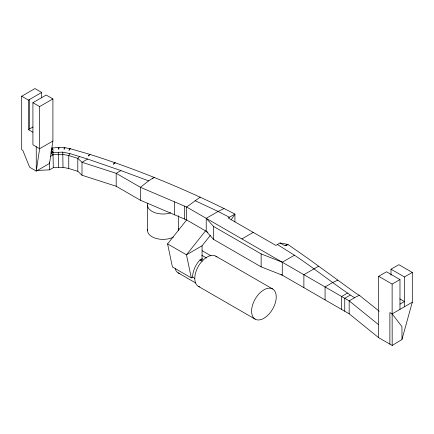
<?xml version="1.0" encoding="UTF-8"?>
<svg xmlns="http://www.w3.org/2000/svg" width="434" height="434" viewBox="0 0 434 434"><rect width="100%" height="100%" fill="white"/><g stroke="black" fill="none" stroke-linecap="round" stroke-linejoin="round"><path stroke-width="0.65" d="M174.62 214.835L174.62 201.891M184.58 219.078L184.58 206.134M234.913 221.834L234.93 214.076L224.042 208.532L218.139 211.445L206.221 218.324L206.221 231.262L213.506 239.356L261.143 266.856L282.274 275.172L282.274 262.228L294.436 255.208C314.894 268.749 334.05 284.341 354.535 297.762M213.506 239.356L213.506 226.412L206.221 218.324M261.143 266.856L261.143 253.912L213.506 226.412M224.042 208.532C180.734 187.314 135.951 169.005 89.979 154.406L70.341 148.721L64.975 147.739L59.002 147.473L58.802 149.301L58.368 147.489L52.503 147.961L51.744 148.124L52.937 149.773L53.306 167.676L49.541 169.846L37.395 170.443L36.266 171.094L29.631 167.193L22.818 150.386L21.7 149.741L21.7 96.223L34.975 88.563L41.697 92.447L41.697 97.813M64.237 147.663L64.042 149.491L64.975 147.739M52.905 141.039L39.635 148.705L32.913 144.82L32.913 102.695L46.183 95.035L52.905 98.914L52.905 141.039L49.541 163.428L37.395 170.443M391.007 275.189L391.007 269.205L398.851 264.675L412.3 272.438L412.3 302.205L401.938 339.534L392.19 345.437L378.676 337.701L349.169 313.798L281.102 274.5M69.858 148.612L68.919 150.359L70.341 148.721M154.151 177.316L148.645 180.875L120.929 170.578L87.608 159.05L69.95 153.598L68.756 155.562L68.756 168.506L77.805 171.294L82.004 175.227L116.187 186.257L140.421 200.248L186.631 219.951L207.902 232.233M231.273 219.675L234.93 214.076L228.154 217.955L275.861 245.416L280.066 242.986L287.829 244.407L307.874 258.371L355.75 293.151L359.439 295.348L379.207 311.227M210.344 235.391L202.06 245.796L202.06 258.735L200.02 259.912L198.761 261.241A17.436 10.063 -60 0 0 192.598 277.125L191.307 277.879L172.417 266.97L167.578 243.897L186.631 219.951L186.631 207.013L200.269 197.079M205.521 230.861L186.468 254.801L191.307 277.879M89.833 154.358L88.411 155.996L89.979 154.406M79.487 156.544L77.805 158.356L77.805 171.294M114.999 162.625L113.431 164.215L115.156 162.679M152.269 178.781L153.994 177.251M148.645 180.875L140.421 187.304L140.421 200.248M392.19 345.437L392.135 313.885L412.3 302.205M32.913 132.202L28.422 129.614L28.422 100.108L41.697 92.447M32.913 102.695L39.635 106.58L52.905 98.914M28.422 129.614L33.022 126.961M50.621 156.289L53.306 154.737L63.001 154.395L68.756 155.562L77.805 158.356L82.004 162.289L116.187 173.312L140.421 187.304L186.631 207.013L349.169 300.854L378.676 324.762M87.608 159.05L82.004 162.289L82.004 175.227M120.929 170.578L116.187 173.312L116.187 186.257M202.06 245.796L186.468 254.801L167.578 243.897M200.72 260.319L202.759 259.136L202.06 258.735M241.895 238.922L253.217 232.385M318.632 266.188L303.881 274.706L303.881 287.65M347.482 293.096L341.607 296.487L341.607 309.431M378.676 337.701L378.676 276.322L386.52 271.793L399.974 279.556L399.98 309.355M350.108 295.207L344.748 298.304L344.748 311.243M378.676 276.322L392.124 284.086L399.974 279.556M391.007 269.205L404.455 276.968L412.3 272.438M399.974 304.147L404.455 301.559L399.779 298.858M51.152 150.826L51.152 153.495L52.986 152.486L62.767 152.144L69.95 153.598M288.024 244.537L285.539 245.731L287.829 244.407L284.552 245.573L280.066 242.986M337.847 280.147L332.905 282.415L325.066 286.939L325.066 299.878M359.439 295.348L356.862 296.417L349.169 300.854L349.169 313.798M53.306 167.676L63.001 167.34L68.756 168.506M58.368 147.489L59.002 147.473M51.679 149.334L52.937 149.773L52.503 147.961M261.143 253.912L282.274 262.228M195.088 200.692L218.139 211.445L229.369 217.26M21.7 96.223L28.422 100.108M51.152 153.495L53.306 154.737M215.828 256.174L272.628 288.963A17.436 10.063 -60 0 1 267.1 315.968A17.436 10.063 -60 0 1 252.002 307.25A17.436 10.063 -60 0 1 272.628 288.963M202.179 250.743L210.962 255.816M200.02 259.912L202.206 261.176M192.598 277.125L194.785 278.389M178.108 272.829L195.674 282.968M198.398 286.369L255.192 319.164M201.843 255.295L206.53 258.002M401.998 339.312L401.938 326.59L392.135 313.885L389.884 312.556L389.884 344.173M277.413 244.521L294.436 255.208M51.521 150.62L52.986 152.486M62.767 152.144L63.001 167.34M58.286 152.301L58.525 167.497M392.124 284.086L392.135 313.885M36.244 146.779L36.266 171.094L39.635 148.705L39.635 106.58M404.455 276.968L404.455 306.735M178.493 215.752L178.493 230.432A15.494 8.946 0 0 0 178.195 228.685M147.506 205.07L147.506 230.432M49.541 162.126L49.541 169.846M29.55 99.462L29.55 128.969M216.892 256.961A17.436 10.063 -60 0 0 203.92 259.364L200.947 262.499A17.436 10.063 -60 0 0 199.607 286.896M179.812 273.458A15.852 9.152 -60 0 1 175.206 268.7M173.47 237.029A15.494 8.946 0 0 1 155.844 238.369A15.494 8.946 0 0 1 147.636 229.266M170.746 212.817A15.494 8.946 0 0 1 153.972 212.34A15.494 8.946 0 0 1 147.804 203.324"/></g></svg>
